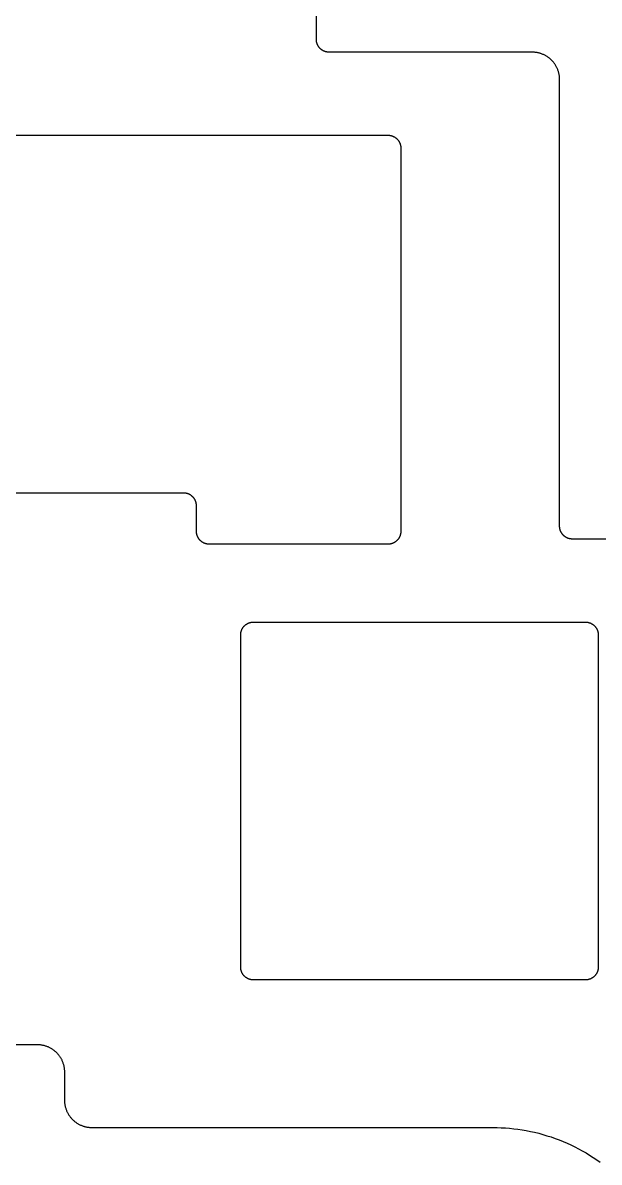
# Model space of a CAD drawing. Header units: millimetres. Extents: x 1057 to 1343, y -204 to -96.
# Drawn here: x 1079.69 to 1102.26, y -202.23 to -157.65 of the extents above; entities that cross this region are included whole.
import ezdxf

# ---------------------------------------------------------------- set-up
doc = ezdxf.new("R2010")
doc.units = ezdxf.units.MM
doc.layers.add('Layer 01', color=18, linetype='Continuous', true_color=0x000000)

msp = doc.modelspace()

# ---------------------------------------------------------------- linework, layer by layer
at = {"layer": 'Layer 01', "color": 0}
for p, q in [((1091.188, -158.3, 1.5), (1091.188, -140.825, 1.5)), ((1091.188, -158.311, 1.5), (1091.188, -158.3, 1.5)), ((1091.188, -158.322, 1.5), (1091.188, -158.311, 1.5)), ((1091.189, -158.334, 1.5), (1091.188, -158.322, 1.5)), ((1091.19, -158.345, 1.5), (1091.189, -158.334, 1.5)), ((1091.191, -158.356, 1.5), (1091.19, -158.345, 1.5)), ((1091.192, -158.368, 1.5), (1091.191, -158.356, 1.5)), ((1091.194, -158.379, 1.5), (1091.192, -158.368, 1.5)), ((1091.196, -158.391, 1.5), (1091.194, -158.379, 1.5)), ((1091.198, -158.403, 1.5), (1091.196, -158.391, 1.5)), ((1091.201, -158.414, 1.5), (1091.198, -158.403, 1.5)), ((1091.204, -158.426, 1.5), (1091.201, -158.414, 1.5)), ((1091.207, -158.438, 1.5), (1091.204, -158.426, 1.5)), ((1091.21, -158.449, 1.5), (1091.207, -158.438, 1.5)), ((1091.214, -158.461, 1.5), (1091.21, -158.449, 1.5)), ((1091.218, -158.472, 1.5), (1091.214, -158.461, 1.5)), ((1091.223, -158.484, 1.5), (1091.218, -158.472, 1.5)), ((1091.227, -158.496, 1.5), (1091.223, -158.484, 1.5)), ((1091.232, -158.507, 1.5), (1091.227, -158.496, 1.5)), ((1091.238, -158.518, 1.5), (1091.232, -158.507, 1.5)), ((1091.243, -158.53, 1.5), (1091.238, -158.518, 1.5)), ((1091.249, -158.541, 1.5), (1091.243, -158.53, 1.5)), ((1091.256, -158.552, 1.5), (1091.249, -158.541, 1.5)), ((1091.262, -158.563, 1.5), (1091.256, -158.552, 1.5)), ((1091.269, -158.574, 1.5), (1091.262, -158.563, 1.5)), ((1091.276, -158.584, 1.5), (1091.269, -158.574, 1.5)), ((1091.284, -158.595, 1.5), (1091.276, -158.584, 1.5)), ((1091.291, -158.605, 1.5), (1091.284, -158.595, 1.5)), ((1091.299, -158.615, 1.5), (1091.291, -158.605, 1.5)), ((1091.308, -158.625, 1.5), (1091.299, -158.615, 1.5)), ((1091.316, -158.635, 1.5), (1091.308, -158.625, 1.5)), ((1091.325, -158.644, 1.5), (1091.316, -158.635, 1.5)), ((1091.334, -158.654, 1.5), (1091.325, -158.644, 1.5)), ((1091.343, -158.663, 1.5), (1091.334, -158.654, 1.5)), ((1091.353, -158.671, 1.5), (1091.343, -158.663, 1.5)), ((1091.362, -158.68, 1.5), (1091.353, -158.671, 1.5)), ((1091.372, -158.688, 1.5), (1091.362, -158.68, 1.5)), ((1091.382, -158.696, 1.5), (1091.372, -158.688, 1.5)), ((1091.393, -158.704, 1.5), (1091.382, -158.696, 1.5)), ((1091.403, -158.711, 1.5), (1091.393, -158.704, 1.5)), ((1091.414, -158.718, 1.5), (1091.403, -158.711, 1.5)), ((1091.425, -158.725, 1.5), (1091.414, -158.718, 1.5)), ((1091.436, -158.732, 1.5), (1091.425, -158.725, 1.5)), ((1091.447, -158.738, 1.5), (1091.436, -158.732, 1.5)), ((1091.458, -158.744, 1.5), (1091.447, -158.738, 1.5)), ((1091.469, -158.75, 1.5), (1091.458, -158.744, 1.5)), ((1091.48, -158.755, 1.5), (1091.469, -158.75, 1.5)), ((1091.492, -158.76, 1.5), (1091.48, -158.755, 1.5)), ((1091.503, -158.765, 1.5), (1091.492, -158.76, 1.5)), ((1091.515, -158.769, 1.5), (1091.503, -158.765, 1.5)), ((1091.527, -158.773, 1.5), (1091.515, -158.769, 1.5)), ((1091.538, -158.777, 1.5), (1091.527, -158.773, 1.5)), ((1091.55, -158.781, 1.5), (1091.538, -158.777, 1.5)), ((1091.562, -158.784, 1.5), (1091.55, -158.781, 1.5)), ((1091.573, -158.787, 1.5), (1091.562, -158.784, 1.5)), ((1091.585, -158.789, 1.5), (1091.573, -158.787, 1.5)), ((1091.597, -158.792, 1.5), (1091.585, -158.789, 1.5)), ((1091.608, -158.794, 1.5), (1091.597, -158.792, 1.5)), ((1091.62, -158.795, 1.5), (1091.608, -158.794, 1.5)), ((1091.631, -158.797, 1.5), (1091.62, -158.795, 1.5)), ((1091.643, -158.798, 1.5), (1091.631, -158.797, 1.5)), ((1091.654, -158.799, 1.5), (1091.643, -158.798, 1.5)), ((1091.665, -158.8, 1.5), (1091.654, -158.799, 1.5)), ((1091.676, -158.8, 1.5), (1091.665, -158.8, 1.5)), ((1091.688, -158.8, 1.5), (1091.676, -158.8, 1.5)), ((1099.638, -158.8, 1.5), (1091.688, -158.8, 1.5)), ((1099.661, -158.8, 1.5), (1099.638, -158.8, 1.5)), ((1099.685, -158.801, 1.5), (1099.661, -158.8, 1.5)), ((1099.71, -158.802, 1.5), (1099.685, -158.801, 1.5)), ((1099.734, -158.804, 1.5), (1099.71, -158.802, 1.5)), ((1099.759, -158.807, 1.5), (1099.734, -158.804, 1.5)), ((1099.783, -158.81, 1.5), (1099.759, -158.807, 1.5)), ((1099.808, -158.814, 1.5), (1099.783, -158.81, 1.5)), ((1099.833, -158.818, 1.5), (1099.808, -158.814, 1.5)), ((1099.858, -158.823, 1.5), (1099.833, -158.818, 1.5)), ((1099.883, -158.828, 1.5), (1099.858, -158.823, 1.5)), ((1099.908, -158.835, 1.5), (1099.883, -158.828, 1.5)), ((1099.933, -158.841, 1.5), (1099.908, -158.835, 1.5)), ((1099.958, -158.849, 1.5), (1099.933, -158.841, 1.5)), ((1099.983, -158.857, 1.5), (1099.958, -158.849, 1.5)), ((1100.008, -158.866, 1.5), (1099.983, -158.857, 1.5)), ((1100.033, -158.875, 1.5), (1100.008, -158.866, 1.5)), ((1100.058, -158.886, 1.5), (1100.033, -158.875, 1.5)), ((1100.083, -158.896, 1.5), (1100.058, -158.886, 1.5)), ((1100.107, -158.908, 1.5), (1100.083, -158.896, 1.5)), ((1100.131, -158.92, 1.5), (1100.107, -158.908, 1.5)), ((1100.155, -158.933, 1.5), (1100.131, -158.92, 1.5)), ((1100.179, -158.946, 1.5), (1100.155, -158.933, 1.5)), ((1100.203, -158.96, 1.5), (1100.179, -158.946, 1.5)), ((1100.226, -158.975, 1.5), (1100.203, -158.96, 1.5)), ((1100.249, -158.991, 1.5), (1100.226, -158.975, 1.5)), ((1100.271, -159.007, 1.5), (1100.249, -158.991, 1.5)), ((1100.293, -159.023, 1.5), (1100.271, -159.007, 1.5)), ((1100.315, -159.04, 1.5), (1100.293, -159.023, 1.5)), ((1100.336, -159.058, 1.5), (1100.315, -159.04, 1.5)), ((1100.357, -159.077, 1.5), (1100.336, -159.058, 1.5)), ((1100.378, -159.095, 1.5), (1100.357, -159.077, 1.5)), ((1100.398, -159.115, 1.5), (1100.378, -159.095, 1.5)), ((1100.417, -159.135, 1.5), (1100.398, -159.115, 1.5)), ((1100.436, -159.155, 1.5), (1100.417, -159.135, 1.5)), ((1100.454, -159.176, 1.5), (1100.436, -159.155, 1.5)), ((1100.472, -159.197, 1.5), (1100.454, -159.176, 1.5)), ((1100.489, -159.219, 1.5), (1100.472, -159.197, 1.5)), ((1100.506, -159.241, 1.5), (1100.489, -159.219, 1.5)), ((1100.522, -159.264, 1.5), (1100.506, -159.241, 1.5)), ((1100.537, -159.287, 1.5), (1100.522, -159.264, 1.5)), ((1100.552, -159.31, 1.5), (1100.537, -159.287, 1.5)), ((1100.566, -159.333, 1.5), (1100.552, -159.31, 1.5)), ((1100.58, -159.357, 1.5), (1100.566, -159.333, 1.5)), ((1100.592, -159.381, 1.5), (1100.58, -159.357, 1.5)), ((1100.605, -159.406, 1.5), (1100.592, -159.381, 1.5)), ((1100.616, -159.43, 1.5), (1100.605, -159.406, 1.5)), ((1100.627, -159.455, 1.5), (1100.616, -159.43, 1.5)), ((1100.637, -159.479, 1.5), (1100.627, -159.455, 1.5)), ((1100.647, -159.504, 1.5), (1100.637, -159.479, 1.5)), ((1100.655, -159.529, 1.5), (1100.647, -159.504, 1.5)), ((1100.663, -159.554, 1.5), (1100.655, -159.529, 1.5)), ((1100.671, -159.579, 1.5), (1100.663, -159.554, 1.5)), ((1100.678, -159.604, 1.5), (1100.671, -159.579, 1.5)), ((1100.684, -159.629, 1.5), (1100.678, -159.604, 1.5)), ((1100.69, -159.654, 1.5), (1100.684, -159.629, 1.5)), ((1100.695, -159.679, 1.5), (1100.69, -159.654, 1.5)), ((1100.699, -159.704, 1.5), (1100.695, -159.679, 1.5)), ((1100.703, -159.729, 1.5), (1100.699, -159.704, 1.5)), ((1100.706, -159.754, 1.5), (1100.703, -159.729, 1.5)), ((1100.708, -159.778, 1.5), (1100.706, -159.754, 1.5)), ((1100.71, -159.803, 1.5), (1100.708, -159.778, 1.5)), ((1100.711, -159.827, 1.5), (1100.71, -159.803, 1.5)), ((1100.712, -159.851, 1.5), (1100.711, -159.827, 1.5)), ((1100.713, -159.875, 1.5), (1100.712, -159.851, 1.5)), ((1100.713, -177.35, 1.5), (1100.713, -159.875, 1.5)), ((1063.118, -162.05, 1.5), (1093.994, -162.05, 1.5)), ((1093.994, -162.05, 1.5), (1094.005, -162.05, 1.5)), ((1094.005, -162.05, 1.5), (1094.017, -162.05, 1.5)), ((1094.017, -162.05, 1.5), (1094.028, -162.051, 1.5)), ((1094.028, -162.051, 1.5), (1094.039, -162.052, 1.5)), ((1094.039, -162.052, 1.5), (1094.051, -162.053, 1.5)), ((1094.051, -162.053, 1.5), (1094.062, -162.055, 1.5)), ((1094.062, -162.055, 1.5), (1094.074, -162.056, 1.5)), ((1094.074, -162.056, 1.5), (1094.085, -162.058, 1.5)), ((1094.085, -162.058, 1.5), (1094.097, -162.061, 1.5)), ((1094.097, -162.061, 1.5), (1094.109, -162.063, 1.5)), ((1094.109, -162.063, 1.5), (1094.12, -162.066, 1.5)), ((1094.12, -162.066, 1.5), (1094.132, -162.069, 1.5)), ((1094.132, -162.069, 1.5), (1094.143, -162.073, 1.5)), ((1094.143, -162.073, 1.5), (1094.155, -162.077, 1.5)), ((1094.155, -162.077, 1.5), (1094.167, -162.081, 1.5)), ((1094.167, -162.081, 1.5), (1094.178, -162.085, 1.5)), ((1094.178, -162.085, 1.5), (1094.19, -162.09, 1.5)), ((1094.19, -162.09, 1.5), (1094.201, -162.095, 1.5)), ((1094.201, -162.095, 1.5), (1094.213, -162.1, 1.5)), ((1094.213, -162.1, 1.5), (1094.224, -162.106, 1.5)), ((1094.224, -162.106, 1.5), (1094.235, -162.112, 1.5)), ((1094.235, -162.112, 1.5), (1094.246, -162.118, 1.5)), ((1094.246, -162.118, 1.5), (1094.257, -162.125, 1.5)), ((1094.257, -162.125, 1.5), (1094.268, -162.132, 1.5)), ((1094.268, -162.132, 1.5), (1094.278, -162.139, 1.5)), ((1094.278, -162.139, 1.5), (1094.289, -162.146, 1.5)), ((1094.289, -162.146, 1.5), (1094.299, -162.154, 1.5)), ((1094.299, -162.154, 1.5), (1094.309, -162.162, 1.5)), ((1094.309, -162.162, 1.5), (1094.319, -162.17, 1.5)), ((1094.319, -162.17, 1.5), (1094.329, -162.179, 1.5)), ((1094.329, -162.179, 1.5), (1094.339, -162.187, 1.5)), ((1094.339, -162.187, 1.5), (1094.348, -162.196, 1.5)), ((1094.348, -162.196, 1.5), (1094.357, -162.206, 1.5)), ((1094.357, -162.206, 1.5), (1094.366, -162.215, 1.5)), ((1094.366, -162.215, 1.5), (1094.374, -162.225, 1.5)), ((1094.374, -162.225, 1.5), (1094.382, -162.235, 1.5)), ((1094.382, -162.235, 1.5), (1094.39, -162.245, 1.5)), ((1094.39, -162.245, 1.5), (1094.398, -162.255, 1.5)), ((1094.398, -162.255, 1.5), (1094.406, -162.266, 1.5)), ((1094.406, -162.266, 1.5), (1094.413, -162.276, 1.5)), ((1094.413, -162.276, 1.5), (1094.42, -162.287, 1.5)), ((1094.42, -162.287, 1.5), (1094.426, -162.298, 1.5)), ((1094.426, -162.298, 1.5), (1094.432, -162.309, 1.5)), ((1094.432, -162.309, 1.5), (1094.438, -162.32, 1.5)), ((1094.438, -162.32, 1.5), (1094.444, -162.332, 1.5)), ((1094.444, -162.332, 1.5), (1094.449, -162.343, 1.5)), ((1094.449, -162.343, 1.5), (1094.454, -162.354, 1.5)), ((1094.454, -162.354, 1.5), (1094.459, -162.366, 1.5)), ((1094.459, -162.366, 1.5), (1094.464, -162.378, 1.5)), ((1094.464, -162.378, 1.5), (1094.468, -162.389, 1.5)), ((1094.468, -162.389, 1.5), (1094.471, -162.401, 1.5)), ((1094.471, -162.401, 1.5), (1094.475, -162.412, 1.5)), ((1094.475, -162.412, 1.5), (1094.478, -162.424, 1.5)), ((1094.478, -162.424, 1.5), (1094.481, -162.436, 1.5)), ((1094.481, -162.436, 1.5), (1094.484, -162.447, 1.5)), ((1094.484, -162.447, 1.5), (1094.486, -162.459, 1.5)), ((1094.486, -162.459, 1.5), (1094.488, -162.471, 1.5)), ((1094.488, -162.471, 1.5), (1094.49, -162.482, 1.5)), ((1094.49, -162.482, 1.5), (1094.491, -162.494, 1.5)), ((1094.491, -162.494, 1.5), (1094.492, -162.505, 1.5)), ((1094.492, -162.505, 1.5), (1094.493, -162.516, 1.5)), ((1094.493, -162.516, 1.5), (1094.494, -162.528, 1.5)), ((1094.494, -162.528, 1.5), (1094.494, -162.539, 1.5)), ((1094.494, -162.539, 1.5), (1094.494, -162.55, 1.5)), ((1094.494, -162.55, 1.5), (1094.494, -177.55, 1.5)), ((1085.994, -176.05, 1.5), (1071.118, -176.05, 1.5)), ((1086.005, -176.05, 1.5), (1085.994, -176.05, 1.5)), ((1086.017, -176.05, 1.5), (1086.005, -176.05, 1.5)), ((1086.028, -176.051, 1.5), (1086.017, -176.05, 1.5)), ((1086.039, -176.052, 1.5), (1086.028, -176.051, 1.5)), ((1086.051, -176.053, 1.5), (1086.039, -176.052, 1.5)), ((1086.062, -176.055, 1.5), (1086.051, -176.053, 1.5)), ((1086.074, -176.056, 1.5), (1086.062, -176.055, 1.5)), ((1086.085, -176.058, 1.5), (1086.074, -176.056, 1.5)), ((1086.097, -176.061, 1.5), (1086.085, -176.058, 1.5)), ((1086.109, -176.063, 1.5), (1086.097, -176.061, 1.5)), ((1086.12, -176.066, 1.5), (1086.109, -176.063, 1.5)), ((1086.132, -176.069, 1.5), (1086.12, -176.066, 1.5)), ((1086.143, -176.073, 1.5), (1086.132, -176.069, 1.5)), ((1086.155, -176.077, 1.5), (1086.143, -176.073, 1.5)), ((1086.167, -176.081, 1.5), (1086.155, -176.077, 1.5)), ((1086.178, -176.085, 1.5), (1086.167, -176.081, 1.5)), ((1086.19, -176.09, 1.5), (1086.178, -176.085, 1.5)), ((1086.201, -176.095, 1.5), (1086.19, -176.09, 1.5)), ((1086.213, -176.1, 1.5), (1086.201, -176.095, 1.5)), ((1086.224, -176.106, 1.5), (1086.213, -176.1, 1.5)), ((1086.235, -176.112, 1.5), (1086.224, -176.106, 1.5)), ((1086.246, -176.118, 1.5), (1086.235, -176.112, 1.5)), ((1086.257, -176.125, 1.5), (1086.246, -176.118, 1.5)), ((1086.268, -176.132, 1.5), (1086.257, -176.125, 1.5)), ((1086.278, -176.139, 1.5), (1086.268, -176.132, 1.5)), ((1086.289, -176.146, 1.5), (1086.278, -176.139, 1.5)), ((1086.299, -176.154, 1.5), (1086.289, -176.146, 1.5)), ((1086.309, -176.162, 1.5), (1086.299, -176.154, 1.5)), ((1086.319, -176.17, 1.5), (1086.309, -176.162, 1.5)), ((1086.329, -176.179, 1.5), (1086.319, -176.17, 1.5)), ((1086.339, -176.187, 1.5), (1086.329, -176.179, 1.5)), ((1086.348, -176.196, 1.5), (1086.339, -176.187, 1.5)), ((1086.357, -176.206, 1.5), (1086.348, -176.196, 1.5)), ((1086.366, -176.215, 1.5), (1086.357, -176.206, 1.5)), ((1086.374, -176.225, 1.5), (1086.366, -176.215, 1.5)), ((1086.382, -176.235, 1.5), (1086.374, -176.225, 1.5)), ((1086.39, -176.245, 1.5), (1086.382, -176.235, 1.5)), ((1086.398, -176.255, 1.5), (1086.39, -176.245, 1.5)), ((1086.406, -176.266, 1.5), (1086.398, -176.255, 1.5)), ((1086.413, -176.276, 1.5), (1086.406, -176.266, 1.5)), ((1086.42, -176.287, 1.5), (1086.413, -176.276, 1.5)), ((1086.426, -176.298, 1.5), (1086.42, -176.287, 1.5)), ((1086.432, -176.309, 1.5), (1086.426, -176.298, 1.5)), ((1086.438, -176.32, 1.5), (1086.432, -176.309, 1.5)), ((1086.444, -176.332, 1.5), (1086.438, -176.32, 1.5)), ((1086.449, -176.343, 1.5), (1086.444, -176.332, 1.5)), ((1086.454, -176.354, 1.5), (1086.449, -176.343, 1.5)), ((1086.459, -176.366, 1.5), (1086.454, -176.354, 1.5)), ((1086.464, -176.378, 1.5), (1086.459, -176.366, 1.5)), ((1086.468, -176.389, 1.5), (1086.464, -176.378, 1.5)), ((1086.471, -176.401, 1.5), (1086.468, -176.389, 1.5)), ((1086.475, -176.412, 1.5), (1086.471, -176.401, 1.5)), ((1086.478, -176.424, 1.5), (1086.475, -176.412, 1.5)), ((1086.481, -176.436, 1.5), (1086.478, -176.424, 1.5)), ((1086.484, -176.447, 1.5), (1086.481, -176.436, 1.5)), ((1086.486, -176.459, 1.5), (1086.484, -176.447, 1.5)), ((1086.488, -176.471, 1.5), (1086.486, -176.459, 1.5)), ((1086.49, -176.482, 1.5), (1086.488, -176.471, 1.5)), ((1086.491, -176.494, 1.5), (1086.49, -176.482, 1.5)), ((1086.492, -176.505, 1.5), (1086.491, -176.494, 1.5)), ((1086.493, -176.516, 1.5), (1086.492, -176.505, 1.5)), ((1086.494, -176.528, 1.5), (1086.493, -176.516, 1.5)), ((1086.494, -176.539, 1.5), (1086.494, -176.528, 1.5)), ((1086.494, -176.55, 1.5), (1086.494, -176.539, 1.5)), ((1086.494, -177.55, 1.5), (1086.494, -176.55, 1.5)), ((1100.713, -177.361, 1.5), (1100.713, -177.35, 1.5)), ((1100.713, -177.372, 1.5), (1100.713, -177.361, 1.5)), ((1100.714, -177.384, 1.5), (1100.713, -177.372, 1.5)), ((1100.715, -177.395, 1.5), (1100.714, -177.384, 1.5)), ((1100.716, -177.406, 1.5), (1100.715, -177.395, 1.5)), ((1100.717, -177.418, 1.5), (1100.716, -177.406, 1.5)), ((1100.719, -177.429, 1.5), (1100.717, -177.418, 1.5)), ((1100.721, -177.441, 1.5), (1100.719, -177.429, 1.5)), ((1100.723, -177.453, 1.5), (1100.721, -177.441, 1.5)), ((1086.494, -177.561, 1.5), (1086.494, -177.55, 1.5)), ((1086.495, -177.572, 1.5), (1086.494, -177.561, 1.5)), ((1086.495, -177.584, 1.5), (1086.495, -177.572, 1.5)), ((1086.496, -177.595, 1.5), (1086.495, -177.584, 1.5)), ((1086.497, -177.606, 1.5), (1086.496, -177.595, 1.5)), ((1086.499, -177.618, 1.5), (1086.497, -177.606, 1.5)), ((1086.501, -177.629, 1.5), (1086.499, -177.618, 1.5)), ((1086.503, -177.641, 1.5), (1086.501, -177.629, 1.5)), ((1086.505, -177.653, 1.5), (1086.503, -177.641, 1.5)), ((1086.507, -177.664, 1.5), (1086.505, -177.653, 1.5)), ((1086.51, -177.676, 1.5), (1086.507, -177.664, 1.5)), ((1086.514, -177.688, 1.5), (1086.51, -177.676, 1.5)), ((1086.517, -177.699, 1.5), (1086.514, -177.688, 1.5)), ((1086.521, -177.711, 1.5), (1086.517, -177.699, 1.5)), ((1086.525, -177.722, 1.5), (1086.521, -177.711, 1.5)), ((1086.529, -177.734, 1.5), (1086.525, -177.722, 1.5)), ((1086.534, -177.746, 1.5), (1086.529, -177.734, 1.5)), ((1086.539, -177.757, 1.5), (1086.534, -177.746, 1.5)), ((1086.544, -177.768, 1.5), (1086.539, -177.757, 1.5)), ((1086.55, -177.78, 1.5), (1086.544, -177.768, 1.5)), ((1086.556, -177.791, 1.5), (1086.55, -177.78, 1.5)), ((1086.562, -177.802, 1.5), (1086.556, -177.791, 1.5)), ((1086.569, -177.813, 1.5), (1086.562, -177.802, 1.5)), ((1086.576, -177.824, 1.5), (1086.569, -177.813, 1.5)), ((1086.583, -177.834, 1.5), (1086.576, -177.824, 1.5)), ((1086.59, -177.845, 1.5), (1086.583, -177.834, 1.5)), ((1086.598, -177.855, 1.5), (1086.59, -177.845, 1.5)), ((1086.606, -177.865, 1.5), (1086.598, -177.855, 1.5)), ((1086.614, -177.875, 1.5), (1086.606, -177.865, 1.5)), ((1086.623, -177.885, 1.5), (1086.614, -177.875, 1.5)), ((1086.632, -177.894, 1.5), (1086.623, -177.885, 1.5)), ((1094.366, -177.885, 1.5), (1094.357, -177.894, 1.5)), ((1094.374, -177.875, 1.5), (1094.366, -177.885, 1.5)), ((1094.382, -177.865, 1.5), (1094.374, -177.875, 1.5)), ((1094.39, -177.855, 1.5), (1094.382, -177.865, 1.5)), ((1094.398, -177.845, 1.5), (1094.39, -177.855, 1.5)), ((1094.406, -177.834, 1.5), (1094.398, -177.845, 1.5)), ((1094.413, -177.824, 1.5), (1094.406, -177.834, 1.5)), ((1094.42, -177.813, 1.5), (1094.413, -177.824, 1.5)), ((1094.426, -177.802, 1.5), (1094.42, -177.813, 1.5)), ((1094.432, -177.791, 1.5), (1094.426, -177.802, 1.5)), ((1094.438, -177.78, 1.5), (1094.432, -177.791, 1.5)), ((1094.444, -177.768, 1.5), (1094.438, -177.78, 1.5)), ((1094.449, -177.757, 1.5), (1094.444, -177.768, 1.5)), ((1094.454, -177.746, 1.5), (1094.449, -177.757, 1.5)), ((1094.459, -177.734, 1.5), (1094.454, -177.746, 1.5)), ((1094.464, -177.722, 1.5), (1094.459, -177.734, 1.5)), ((1094.468, -177.711, 1.5), (1094.464, -177.722, 1.5)), ((1094.471, -177.699, 1.5), (1094.468, -177.711, 1.5)), ((1094.475, -177.688, 1.5), (1094.471, -177.699, 1.5)), ((1094.478, -177.676, 1.5), (1094.475, -177.688, 1.5)), ((1094.481, -177.664, 1.5), (1094.478, -177.676, 1.5)), ((1094.484, -177.653, 1.5), (1094.481, -177.664, 1.5)), ((1094.486, -177.641, 1.5), (1094.484, -177.653, 1.5)), ((1094.488, -177.629, 1.5), (1094.486, -177.641, 1.5)), ((1094.49, -177.618, 1.5), (1094.488, -177.629, 1.5)), ((1094.491, -177.606, 1.5), (1094.49, -177.618, 1.5)), ((1094.492, -177.595, 1.5), (1094.491, -177.606, 1.5)), ((1094.493, -177.584, 1.5), (1094.492, -177.595, 1.5)), ((1094.494, -177.572, 1.5), (1094.493, -177.584, 1.5)), ((1094.494, -177.55, 1.5), (1094.494, -177.561, 1.5)), ((1094.494, -177.561, 1.5), (1094.494, -177.572, 1.5)), ((1100.726, -177.464, 1.5), (1100.723, -177.453, 1.5)), ((1100.729, -177.476, 1.5), (1100.726, -177.464, 1.5)), ((1100.732, -177.488, 1.5), (1100.729, -177.476, 1.5)), ((1100.735, -177.499, 1.5), (1100.732, -177.488, 1.5)), ((1100.739, -177.511, 1.5), (1100.735, -177.499, 1.5)), ((1100.743, -177.522, 1.5), (1100.739, -177.511, 1.5)), ((1100.748, -177.534, 1.5), (1100.743, -177.522, 1.5)), ((1100.752, -177.546, 1.5), (1100.748, -177.534, 1.5)), ((1100.757, -177.557, 1.5), (1100.752, -177.546, 1.5)), ((1100.763, -177.568, 1.5), (1100.757, -177.557, 1.5)), ((1100.768, -177.58, 1.5), (1100.763, -177.568, 1.5)), ((1100.774, -177.591, 1.5), (1100.768, -177.58, 1.5)), ((1100.781, -177.602, 1.5), (1100.774, -177.591, 1.5)), ((1100.787, -177.613, 1.5), (1100.781, -177.602, 1.5)), ((1100.794, -177.624, 1.5), (1100.787, -177.613, 1.5)), ((1100.801, -177.634, 1.5), (1100.794, -177.624, 1.5)), ((1100.809, -177.645, 1.5), (1100.801, -177.634, 1.5)), ((1100.816, -177.655, 1.5), (1100.809, -177.645, 1.5)), ((1100.824, -177.665, 1.5), (1100.816, -177.655, 1.5)), ((1100.833, -177.675, 1.5), (1100.824, -177.665, 1.5)), ((1100.841, -177.685, 1.5), (1100.833, -177.675, 1.5)), ((1100.85, -177.694, 1.5), (1100.841, -177.685, 1.5)), ((1100.859, -177.704, 1.5), (1100.85, -177.694, 1.5)), ((1100.868, -177.713, 1.5), (1100.859, -177.704, 1.5)), ((1100.878, -177.721, 1.5), (1100.868, -177.713, 1.5)), ((1100.887, -177.73, 1.5), (1100.878, -177.721, 1.5)), ((1100.897, -177.738, 1.5), (1100.887, -177.73, 1.5)), ((1100.907, -177.746, 1.5), (1100.897, -177.738, 1.5)), ((1100.918, -177.754, 1.5), (1100.907, -177.746, 1.5)), ((1100.928, -177.761, 1.5), (1100.918, -177.754, 1.5)), ((1100.939, -177.768, 1.5), (1100.928, -177.761, 1.5)), ((1100.95, -177.775, 1.5), (1100.939, -177.768, 1.5)), ((1100.961, -177.782, 1.5), (1100.95, -177.775, 1.5)), ((1100.972, -177.788, 1.5), (1100.961, -177.782, 1.5)), ((1100.983, -177.794, 1.5), (1100.972, -177.788, 1.5)), ((1100.994, -177.8, 1.5), (1100.983, -177.794, 1.5)), ((1101.005, -177.805, 1.5), (1100.994, -177.8, 1.5)), ((1101.017, -177.81, 1.5), (1101.005, -177.805, 1.5)), ((1101.028, -177.815, 1.5), (1101.017, -177.81, 1.5)), ((1101.04, -177.819, 1.5), (1101.028, -177.815, 1.5)), ((1101.052, -177.823, 1.5), (1101.04, -177.819, 1.5)), ((1101.063, -177.827, 1.5), (1101.052, -177.823, 1.5)), ((1101.075, -177.831, 1.5), (1101.063, -177.827, 1.5)), ((1101.087, -177.834, 1.5), (1101.075, -177.831, 1.5)), ((1101.098, -177.837, 1.5), (1101.087, -177.834, 1.5)), ((1101.11, -177.839, 1.5), (1101.098, -177.837, 1.5)), ((1101.122, -177.842, 1.5), (1101.11, -177.839, 1.5)), ((1101.133, -177.844, 1.5), (1101.122, -177.842, 1.5)), ((1101.145, -177.845, 1.5), (1101.133, -177.844, 1.5)), ((1101.156, -177.847, 1.5), (1101.145, -177.845, 1.5)), ((1101.168, -177.848, 1.5), (1101.156, -177.847, 1.5)), ((1101.179, -177.849, 1.5), (1101.168, -177.848, 1.5)), ((1101.19, -177.85, 1.5), (1101.179, -177.849, 1.5)), ((1101.201, -177.85, 1.5), (1101.19, -177.85, 1.5)), ((1101.213, -177.85, 1.5), (1101.201, -177.85, 1.5)), ((1289.263, -177.85, 1.5), (1101.213, -177.85, 1.5)), ((1086.641, -177.904, 1.5), (1086.632, -177.894, 1.5)), ((1086.65, -177.913, 1.5), (1086.641, -177.904, 1.5)), ((1086.659, -177.921, 1.5), (1086.65, -177.913, 1.5)), ((1086.669, -177.93, 1.5), (1086.659, -177.921, 1.5)), ((1086.679, -177.938, 1.5), (1086.669, -177.93, 1.5)), ((1086.689, -177.946, 1.5), (1086.679, -177.938, 1.5)), ((1086.7, -177.954, 1.5), (1086.689, -177.946, 1.5)), ((1086.71, -177.961, 1.5), (1086.7, -177.954, 1.5)), ((1086.721, -177.968, 1.5), (1086.71, -177.961, 1.5)), ((1086.731, -177.975, 1.5), (1086.721, -177.968, 1.5)), ((1086.742, -177.982, 1.5), (1086.731, -177.975, 1.5)), ((1086.753, -177.988, 1.5), (1086.742, -177.982, 1.5)), ((1086.765, -177.994, 1.5), (1086.753, -177.988, 1.5)), ((1086.776, -178, 1.5), (1086.765, -177.994, 1.5)), ((1086.787, -178.005, 1.5), (1086.776, -178, 1.5)), ((1086.799, -178.01, 1.5), (1086.787, -178.005, 1.5)), ((1086.81, -178.015, 1.5), (1086.799, -178.01, 1.5)), ((1086.822, -178.019, 1.5), (1086.81, -178.015, 1.5)), ((1086.833, -178.023, 1.5), (1086.822, -178.019, 1.5)), ((1086.845, -178.027, 1.5), (1086.833, -178.023, 1.5)), ((1086.857, -178.031, 1.5), (1086.845, -178.027, 1.5)), ((1086.868, -178.034, 1.5), (1086.857, -178.031, 1.5)), ((1086.88, -178.037, 1.5), (1086.868, -178.034, 1.5)), ((1086.892, -178.039, 1.5), (1086.88, -178.037, 1.5)), ((1086.903, -178.042, 1.5), (1086.892, -178.039, 1.5)), ((1086.915, -178.044, 1.5), (1086.903, -178.042, 1.5)), ((1086.926, -178.045, 1.5), (1086.915, -178.044, 1.5)), ((1086.938, -178.047, 1.5), (1086.926, -178.045, 1.5)), ((1086.949, -178.048, 1.5), (1086.938, -178.047, 1.5)), ((1086.961, -178.049, 1.5), (1086.949, -178.048, 1.5)), ((1086.972, -178.05, 1.5), (1086.961, -178.049, 1.5)), ((1086.983, -178.05, 1.5), (1086.972, -178.05, 1.5)), ((1086.994, -178.05, 1.5), (1086.983, -178.05, 1.5)), ((1093.994, -178.05, 1.5), (1086.994, -178.05, 1.5)), ((1094.005, -178.05, 1.5), (1093.994, -178.05, 1.5)), ((1094.017, -178.05, 1.5), (1094.005, -178.05, 1.5)), ((1094.028, -178.049, 1.5), (1094.017, -178.05, 1.5)), ((1094.039, -178.048, 1.5), (1094.028, -178.049, 1.5)), ((1094.051, -178.047, 1.5), (1094.039, -178.048, 1.5)), ((1094.062, -178.045, 1.5), (1094.051, -178.047, 1.5)), ((1094.074, -178.044, 1.5), (1094.062, -178.045, 1.5)), ((1094.085, -178.042, 1.5), (1094.074, -178.044, 1.5)), ((1094.097, -178.039, 1.5), (1094.085, -178.042, 1.5)), ((1094.109, -178.037, 1.5), (1094.097, -178.039, 1.5)), ((1094.12, -178.034, 1.5), (1094.109, -178.037, 1.5)), ((1094.132, -178.031, 1.5), (1094.12, -178.034, 1.5)), ((1094.143, -178.027, 1.5), (1094.132, -178.031, 1.5)), ((1094.155, -178.023, 1.5), (1094.143, -178.027, 1.5)), ((1094.167, -178.019, 1.5), (1094.155, -178.023, 1.5)), ((1094.178, -178.015, 1.5), (1094.167, -178.019, 1.5)), ((1094.19, -178.01, 1.5), (1094.178, -178.015, 1.5)), ((1094.201, -178.005, 1.5), (1094.19, -178.01, 1.5)), ((1094.213, -178, 1.5), (1094.201, -178.005, 1.5)), ((1094.224, -177.994, 1.5), (1094.213, -178, 1.5)), ((1094.235, -177.988, 1.5), (1094.224, -177.994, 1.5)), ((1094.246, -177.982, 1.5), (1094.235, -177.988, 1.5)), ((1094.257, -177.975, 1.5), (1094.246, -177.982, 1.5)), ((1094.268, -177.968, 1.5), (1094.257, -177.975, 1.5)), ((1094.278, -177.961, 1.5), (1094.268, -177.968, 1.5)), ((1094.289, -177.954, 1.5), (1094.278, -177.961, 1.5)), ((1094.299, -177.946, 1.5), (1094.289, -177.954, 1.5)), ((1094.309, -177.938, 1.5), (1094.299, -177.946, 1.5)), ((1094.319, -177.93, 1.5), (1094.309, -177.938, 1.5)), ((1094.329, -177.921, 1.5), (1094.319, -177.93, 1.5)), ((1094.339, -177.913, 1.5), (1094.329, -177.921, 1.5)), ((1094.348, -177.904, 1.5), (1094.339, -177.913, 1.5)), ((1094.357, -177.894, 1.5), (1094.348, -177.904, 1.5)), ((1088.244, -181.462, 1.5), (1088.248, -181.451, 1.5)), ((1088.248, -181.451, 1.5), (1088.252, -181.439, 1.5)), ((1088.252, -181.439, 1.5), (1088.256, -181.428, 1.5)), ((1088.256, -181.428, 1.5), (1088.26, -181.416, 1.5)), ((1088.26, -181.416, 1.5), (1088.265, -181.404, 1.5)), ((1088.265, -181.404, 1.5), (1088.27, -181.393, 1.5)), ((1088.27, -181.393, 1.5), (1088.275, -181.382, 1.5)), ((1088.275, -181.382, 1.5), (1088.281, -181.37, 1.5)), ((1088.281, -181.37, 1.5), (1088.287, -181.359, 1.5)), ((1088.287, -181.359, 1.5), (1088.293, -181.348, 1.5)), ((1088.293, -181.348, 1.5), (1088.3, -181.337, 1.5)), ((1088.3, -181.337, 1.5), (1088.307, -181.326, 1.5)), ((1088.307, -181.326, 1.5), (1088.314, -181.316, 1.5)), ((1088.314, -181.316, 1.5), (1088.321, -181.305, 1.5)), ((1088.321, -181.305, 1.5), (1088.329, -181.295, 1.5)), ((1088.329, -181.295, 1.5), (1088.337, -181.285, 1.5)), ((1088.337, -181.285, 1.5), (1088.345, -181.275, 1.5)), ((1088.345, -181.275, 1.5), (1088.354, -181.265, 1.5)), ((1088.354, -181.265, 1.5), (1088.362, -181.256, 1.5)), ((1088.362, -181.256, 1.5), (1088.371, -181.246, 1.5)), ((1088.371, -181.246, 1.5), (1088.381, -181.237, 1.5)), ((1088.381, -181.237, 1.5), (1088.39, -181.229, 1.5)), ((1088.39, -181.229, 1.5), (1088.4, -181.22, 1.5)), ((1088.4, -181.22, 1.5), (1088.41, -181.212, 1.5)), ((1088.41, -181.212, 1.5), (1088.42, -181.204, 1.5)), ((1088.42, -181.204, 1.5), (1088.43, -181.196, 1.5)), ((1088.43, -181.196, 1.5), (1088.441, -181.189, 1.5)), ((1088.441, -181.189, 1.5), (1088.451, -181.182, 1.5)), ((1088.451, -181.182, 1.5), (1088.462, -181.175, 1.5)), ((1088.462, -181.175, 1.5), (1088.473, -181.168, 1.5)), ((1088.473, -181.168, 1.5), (1088.484, -181.162, 1.5)), ((1088.484, -181.162, 1.5), (1088.495, -181.156, 1.5)), ((1088.495, -181.156, 1.5), (1088.507, -181.15, 1.5)), ((1088.507, -181.15, 1.5), (1088.518, -181.145, 1.5)), ((1088.518, -181.145, 1.5), (1088.529, -181.14, 1.5)), ((1088.529, -181.14, 1.5), (1088.541, -181.135, 1.5)), ((1088.541, -181.135, 1.5), (1088.553, -181.131, 1.5)), ((1088.553, -181.131, 1.5), (1088.564, -181.127, 1.5)), ((1088.564, -181.127, 1.5), (1088.576, -181.123, 1.5)), ((1088.576, -181.123, 1.5), (1088.587, -181.119, 1.5)), ((1088.587, -181.119, 1.5), (1088.599, -181.116, 1.5)), ((1088.599, -181.116, 1.5), (1088.611, -181.113, 1.5)), ((1088.611, -181.113, 1.5), (1088.622, -181.111, 1.5)), ((1088.622, -181.111, 1.5), (1088.634, -181.108, 1.5)), ((1088.634, -181.108, 1.5), (1088.646, -181.106, 1.5)), ((1088.646, -181.106, 1.5), (1088.657, -181.105, 1.5)), ((1088.657, -181.105, 1.5), (1088.669, -181.103, 1.5)), ((1088.669, -181.103, 1.5), (1088.68, -181.102, 1.5)), ((1088.68, -181.102, 1.5), (1088.691, -181.101, 1.5)), ((1088.691, -181.101, 1.5), (1088.703, -181.1, 1.5)), ((1088.703, -181.1, 1.5), (1088.714, -181.1, 1.5)), ((1088.714, -181.1, 1.5), (1088.725, -181.1, 1.5)), ((1088.725, -181.1, 1.5), (1101.725, -181.1, 1.5)), ((1101.725, -181.1, 1.5), (1101.736, -181.1, 1.5)), ((1101.736, -181.1, 1.5), (1101.747, -181.1, 1.5)), ((1101.747, -181.1, 1.5), (1101.759, -181.101, 1.5)), ((1101.759, -181.101, 1.5), (1101.77, -181.102, 1.5)), ((1101.77, -181.102, 1.5), (1101.781, -181.103, 1.5)), ((1101.781, -181.103, 1.5), (1101.793, -181.105, 1.5)), ((1101.793, -181.105, 1.5), (1101.804, -181.106, 1.5)), ((1101.804, -181.106, 1.5), (1101.816, -181.108, 1.5)), ((1101.816, -181.108, 1.5), (1101.828, -181.111, 1.5)), ((1101.828, -181.111, 1.5), (1101.839, -181.113, 1.5)), ((1101.839, -181.113, 1.5), (1101.851, -181.116, 1.5)), ((1101.851, -181.116, 1.5), (1101.863, -181.119, 1.5)), ((1101.863, -181.119, 1.5), (1101.874, -181.123, 1.5)), ((1101.874, -181.123, 1.5), (1101.886, -181.127, 1.5)), ((1101.886, -181.127, 1.5), (1101.897, -181.131, 1.5)), ((1101.897, -181.131, 1.5), (1101.909, -181.135, 1.5)), ((1101.909, -181.135, 1.5), (1101.921, -181.14, 1.5)), ((1101.921, -181.14, 1.5), (1101.932, -181.145, 1.5)), ((1101.932, -181.145, 1.5), (1101.943, -181.15, 1.5)), ((1101.943, -181.15, 1.5), (1101.955, -181.156, 1.5)), ((1101.955, -181.156, 1.5), (1101.966, -181.162, 1.5)), ((1101.966, -181.162, 1.5), (1101.977, -181.168, 1.5)), ((1101.977, -181.168, 1.5), (1101.988, -181.175, 1.5)), ((1101.988, -181.175, 1.5), (1101.999, -181.182, 1.5)), ((1101.999, -181.182, 1.5), (1102.009, -181.189, 1.5)), ((1102.009, -181.189, 1.5), (1102.02, -181.196, 1.5)), ((1102.02, -181.196, 1.5), (1102.03, -181.204, 1.5)), ((1102.03, -181.204, 1.5), (1102.04, -181.212, 1.5)), ((1102.04, -181.212, 1.5), (1102.05, -181.22, 1.5)), ((1102.05, -181.22, 1.5), (1102.06, -181.229, 1.5)), ((1102.06, -181.229, 1.5), (1102.069, -181.237, 1.5)), ((1102.069, -181.237, 1.5), (1102.079, -181.246, 1.5)), ((1102.079, -181.246, 1.5), (1102.088, -181.256, 1.5)), ((1102.088, -181.256, 1.5), (1102.096, -181.265, 1.5)), ((1102.096, -181.265, 1.5), (1102.105, -181.275, 1.5)), ((1102.105, -181.275, 1.5), (1102.113, -181.285, 1.5)), ((1102.113, -181.285, 1.5), (1102.121, -181.295, 1.5)), ((1102.121, -181.295, 1.5), (1102.129, -181.305, 1.5)), ((1102.129, -181.305, 1.5), (1102.136, -181.316, 1.5)), ((1102.136, -181.316, 1.5), (1102.143, -181.326, 1.5)), ((1102.143, -181.326, 1.5), (1102.15, -181.337, 1.5)), ((1102.15, -181.337, 1.5), (1102.157, -181.348, 1.5)), ((1102.157, -181.348, 1.5), (1102.163, -181.359, 1.5)), ((1102.163, -181.359, 1.5), (1102.169, -181.37, 1.5)), ((1102.169, -181.37, 1.5), (1102.175, -181.382, 1.5)), ((1102.175, -181.382, 1.5), (1102.18, -181.393, 1.5)), ((1102.18, -181.393, 1.5), (1102.185, -181.404, 1.5)), ((1102.185, -181.404, 1.5), (1102.19, -181.416, 1.5)), ((1102.19, -181.416, 1.5), (1102.194, -181.428, 1.5)), ((1102.194, -181.428, 1.5), (1102.198, -181.439, 1.5)), ((1102.198, -181.439, 1.5), (1102.202, -181.451, 1.5)), ((1102.202, -181.451, 1.5), (1102.206, -181.462, 1.5)), ((1088.225, -181.578, 1.5), (1088.226, -181.566, 1.5)), ((1088.225, -181.589, 1.5), (1088.225, -181.578, 1.5)), ((1088.225, -181.6, 1.5), (1088.225, -181.589, 1.5)), ((1088.225, -194.6, 1.5), (1088.225, -181.6, 1.5)), ((1088.226, -181.566, 1.5), (1088.227, -181.555, 1.5)), ((1088.227, -181.555, 1.5), (1088.228, -181.544, 1.5)), ((1088.228, -181.544, 1.5), (1088.23, -181.532, 1.5)), ((1088.23, -181.532, 1.5), (1088.231, -181.521, 1.5)), ((1088.231, -181.521, 1.5), (1088.233, -181.509, 1.5)), ((1088.233, -181.509, 1.5), (1088.236, -181.497, 1.5)), ((1088.236, -181.497, 1.5), (1088.238, -181.486, 1.5)), ((1088.238, -181.486, 1.5), (1088.241, -181.474, 1.5)), ((1088.241, -181.474, 1.5), (1088.244, -181.462, 1.5)), ((1102.206, -181.462, 1.5), (1102.209, -181.474, 1.5)), ((1102.209, -181.474, 1.5), (1102.212, -181.486, 1.5)), ((1102.212, -181.486, 1.5), (1102.214, -181.497, 1.5)), ((1102.214, -181.497, 1.5), (1102.217, -181.509, 1.5)), ((1102.217, -181.509, 1.5), (1102.219, -181.521, 1.5)), ((1102.219, -181.521, 1.5), (1102.22, -181.532, 1.5)), ((1102.22, -181.532, 1.5), (1102.222, -181.544, 1.5)), ((1102.222, -181.544, 1.5), (1102.223, -181.555, 1.5)), ((1102.223, -181.555, 1.5), (1102.224, -181.566, 1.5)), ((1102.224, -181.566, 1.5), (1102.225, -181.578, 1.5)), ((1102.225, -181.578, 1.5), (1102.225, -181.589, 1.5)), ((1102.225, -181.589, 1.5), (1102.225, -181.6, 1.5)), ((1102.225, -181.6, 1.5), (1102.225, -194.6, 1.5)), ((1088.225, -194.611, 1.5), (1088.225, -194.6, 1.5)), ((1088.225, -194.622, 1.5), (1088.225, -194.611, 1.5)), ((1088.226, -194.634, 1.5), (1088.225, -194.622, 1.5)), ((1088.227, -194.645, 1.5), (1088.226, -194.634, 1.5)), ((1088.228, -194.656, 1.5), (1088.227, -194.645, 1.5)), ((1088.23, -194.668, 1.5), (1088.228, -194.656, 1.5)), ((1088.231, -194.679, 1.5), (1088.23, -194.668, 1.5)), ((1088.233, -194.691, 1.5), (1088.231, -194.679, 1.5)), ((1088.236, -194.703, 1.5), (1088.233, -194.691, 1.5)), ((1088.238, -194.714, 1.5), (1088.236, -194.703, 1.5)), ((1088.241, -194.726, 1.5), (1088.238, -194.714, 1.5)), ((1088.244, -194.738, 1.5), (1088.241, -194.726, 1.5)), ((1088.248, -194.749, 1.5), (1088.244, -194.738, 1.5)), ((1088.252, -194.761, 1.5), (1088.248, -194.749, 1.5)), ((1088.256, -194.772, 1.5), (1088.252, -194.761, 1.5)), ((1088.26, -194.784, 1.5), (1088.256, -194.772, 1.5)), ((1088.265, -194.796, 1.5), (1088.26, -194.784, 1.5)), ((1088.27, -194.807, 1.5), (1088.265, -194.796, 1.5)), ((1088.275, -194.818, 1.5), (1088.27, -194.807, 1.5)), ((1088.281, -194.83, 1.5), (1088.275, -194.818, 1.5)), ((1102.175, -194.818, 1.5), (1102.169, -194.83, 1.5)), ((1102.18, -194.807, 1.5), (1102.175, -194.818, 1.5)), ((1102.185, -194.796, 1.5), (1102.18, -194.807, 1.5)), ((1102.19, -194.784, 1.5), (1102.185, -194.796, 1.5)), ((1102.194, -194.772, 1.5), (1102.19, -194.784, 1.5)), ((1102.198, -194.761, 1.5), (1102.194, -194.772, 1.5)), ((1102.202, -194.749, 1.5), (1102.198, -194.761, 1.5)), ((1102.206, -194.738, 1.5), (1102.202, -194.749, 1.5)), ((1102.209, -194.726, 1.5), (1102.206, -194.738, 1.5)), ((1102.212, -194.714, 1.5), (1102.209, -194.726, 1.5)), ((1102.214, -194.703, 1.5), (1102.212, -194.714, 1.5)), ((1102.217, -194.691, 1.5), (1102.214, -194.703, 1.5)), ((1102.219, -194.679, 1.5), (1102.217, -194.691, 1.5)), ((1102.22, -194.668, 1.5), (1102.219, -194.679, 1.5)), ((1102.222, -194.656, 1.5), (1102.22, -194.668, 1.5)), ((1102.223, -194.645, 1.5), (1102.222, -194.656, 1.5)), ((1102.224, -194.634, 1.5), (1102.223, -194.645, 1.5)), ((1102.225, -194.622, 1.5), (1102.224, -194.634, 1.5)), ((1102.225, -194.6, 1.5), (1102.225, -194.611, 1.5)), ((1102.225, -194.611, 1.5), (1102.225, -194.622, 1.5)), ((1088.287, -194.841, 1.5), (1088.281, -194.83, 1.5)), ((1088.293, -194.852, 1.5), (1088.287, -194.841, 1.5)), ((1088.3, -194.863, 1.5), (1088.293, -194.852, 1.5)), ((1088.307, -194.874, 1.5), (1088.3, -194.863, 1.5)), ((1088.314, -194.884, 1.5), (1088.307, -194.874, 1.5)), ((1088.321, -194.895, 1.5), (1088.314, -194.884, 1.5)), ((1088.329, -194.905, 1.5), (1088.321, -194.895, 1.5)), ((1088.337, -194.915, 1.5), (1088.329, -194.905, 1.5)), ((1088.345, -194.925, 1.5), (1088.337, -194.915, 1.5)), ((1088.354, -194.935, 1.5), (1088.345, -194.925, 1.5)), ((1088.362, -194.944, 1.5), (1088.354, -194.935, 1.5)), ((1088.371, -194.954, 1.5), (1088.362, -194.944, 1.5)), ((1088.381, -194.963, 1.5), (1088.371, -194.954, 1.5)), ((1088.39, -194.971, 1.5), (1088.381, -194.963, 1.5)), ((1088.4, -194.98, 1.5), (1088.39, -194.971, 1.5)), ((1088.41, -194.988, 1.5), (1088.4, -194.98, 1.5)), ((1088.42, -194.996, 1.5), (1088.41, -194.988, 1.5)), ((1088.43, -195.004, 1.5), (1088.42, -194.996, 1.5)), ((1088.441, -195.011, 1.5), (1088.43, -195.004, 1.5)), ((1088.451, -195.018, 1.5), (1088.441, -195.011, 1.5)), ((1088.462, -195.025, 1.5), (1088.451, -195.018, 1.5)), ((1088.473, -195.032, 1.5), (1088.462, -195.025, 1.5)), ((1088.484, -195.038, 1.5), (1088.473, -195.032, 1.5)), ((1088.495, -195.044, 1.5), (1088.484, -195.038, 1.5)), ((1088.507, -195.05, 1.5), (1088.495, -195.044, 1.5)), ((1088.518, -195.055, 1.5), (1088.507, -195.05, 1.5)), ((1088.529, -195.06, 1.5), (1088.518, -195.055, 1.5)), ((1088.541, -195.065, 1.5), (1088.529, -195.06, 1.5)), ((1088.553, -195.069, 1.5), (1088.541, -195.065, 1.5)), ((1088.564, -195.073, 1.5), (1088.553, -195.069, 1.5)), ((1088.576, -195.077, 1.5), (1088.564, -195.073, 1.5)), ((1088.587, -195.081, 1.5), (1088.576, -195.077, 1.5)), ((1088.599, -195.084, 1.5), (1088.587, -195.081, 1.5)), ((1088.611, -195.087, 1.5), (1088.599, -195.084, 1.5)), ((1088.622, -195.089, 1.5), (1088.611, -195.087, 1.5)), ((1088.634, -195.092, 1.5), (1088.622, -195.089, 1.5)), ((1088.646, -195.094, 1.5), (1088.634, -195.092, 1.5)), ((1088.657, -195.095, 1.5), (1088.646, -195.094, 1.5)), ((1088.669, -195.097, 1.5), (1088.657, -195.095, 1.5)), ((1088.68, -195.098, 1.5), (1088.669, -195.097, 1.5)), ((1088.691, -195.099, 1.5), (1088.68, -195.098, 1.5)), ((1088.703, -195.1, 1.5), (1088.691, -195.099, 1.5)), ((1088.714, -195.1, 1.5), (1088.703, -195.1, 1.5)), ((1088.725, -195.1, 1.5), (1088.714, -195.1, 1.5)), ((1101.725, -195.1, 1.5), (1088.725, -195.1, 1.5)), ((1101.736, -195.1, 1.5), (1101.725, -195.1, 1.5)), ((1101.747, -195.1, 1.5), (1101.736, -195.1, 1.5)), ((1101.759, -195.099, 1.5), (1101.747, -195.1, 1.5)), ((1101.77, -195.098, 1.5), (1101.759, -195.099, 1.5)), ((1101.781, -195.097, 1.5), (1101.77, -195.098, 1.5)), ((1101.793, -195.095, 1.5), (1101.781, -195.097, 1.5)), ((1101.804, -195.094, 1.5), (1101.793, -195.095, 1.5)), ((1101.816, -195.092, 1.5), (1101.804, -195.094, 1.5)), ((1101.828, -195.089, 1.5), (1101.816, -195.092, 1.5)), ((1101.839, -195.087, 1.5), (1101.828, -195.089, 1.5)), ((1101.851, -195.084, 1.5), (1101.839, -195.087, 1.5)), ((1101.863, -195.081, 1.5), (1101.851, -195.084, 1.5)), ((1101.874, -195.077, 1.5), (1101.863, -195.081, 1.5)), ((1101.886, -195.073, 1.5), (1101.874, -195.077, 1.5)), ((1101.897, -195.069, 1.5), (1101.886, -195.073, 1.5)), ((1101.909, -195.065, 1.5), (1101.897, -195.069, 1.5)), ((1101.921, -195.06, 1.5), (1101.909, -195.065, 1.5)), ((1101.932, -195.055, 1.5), (1101.921, -195.06, 1.5)), ((1101.943, -195.05, 1.5), (1101.932, -195.055, 1.5)), ((1101.955, -195.044, 1.5), (1101.943, -195.05, 1.5)), ((1101.966, -195.038, 1.5), (1101.955, -195.044, 1.5)), ((1101.977, -195.032, 1.5), (1101.966, -195.038, 1.5)), ((1101.988, -195.025, 1.5), (1101.977, -195.032, 1.5)), ((1101.999, -195.018, 1.5), (1101.988, -195.025, 1.5)), ((1102.009, -195.011, 1.5), (1101.999, -195.018, 1.5)), ((1102.02, -195.004, 1.5), (1102.009, -195.011, 1.5)), ((1102.03, -194.996, 1.5), (1102.02, -195.004, 1.5)), ((1102.04, -194.988, 1.5), (1102.03, -194.996, 1.5)), ((1102.05, -194.98, 1.5), (1102.04, -194.988, 1.5)), ((1102.06, -194.971, 1.5), (1102.05, -194.98, 1.5)), ((1102.069, -194.963, 1.5), (1102.06, -194.971, 1.5)), ((1102.079, -194.954, 1.5), (1102.069, -194.963, 1.5)), ((1102.088, -194.944, 1.5), (1102.079, -194.954, 1.5)), ((1102.096, -194.935, 1.5), (1102.088, -194.944, 1.5)), ((1102.105, -194.925, 1.5), (1102.096, -194.935, 1.5)), ((1102.113, -194.915, 1.5), (1102.105, -194.925, 1.5)), ((1102.121, -194.905, 1.5), (1102.113, -194.915, 1.5)), ((1102.129, -194.895, 1.5), (1102.121, -194.905, 1.5)), ((1102.136, -194.884, 1.5), (1102.129, -194.895, 1.5)), ((1102.143, -194.874, 1.5), (1102.136, -194.884, 1.5)), ((1102.15, -194.863, 1.5), (1102.143, -194.874, 1.5)), ((1102.157, -194.852, 1.5), (1102.15, -194.863, 1.5)), ((1102.163, -194.841, 1.5), (1102.157, -194.852, 1.5)), ((1102.169, -194.83, 1.5), (1102.163, -194.841, 1.5)), ((1058.2, -197.625, 1.5), (1080.25, -197.625, 1.5)), ((1080.25, -197.625, 1.5), (1080.274, -197.625, 1.5)), ((1080.274, -197.625, 1.5), (1080.298, -197.626, 1.5)), ((1080.298, -197.626, 1.5), (1080.322, -197.627, 1.5)), ((1080.322, -197.627, 1.5), (1080.347, -197.629, 1.5)), ((1080.347, -197.629, 1.5), (1080.371, -197.632, 1.5)), ((1080.371, -197.632, 1.5), (1080.396, -197.635, 1.5)), ((1080.396, -197.635, 1.5), (1080.421, -197.639, 1.5)), ((1080.421, -197.639, 1.5), (1080.446, -197.643, 1.5)), ((1080.446, -197.643, 1.5), (1080.471, -197.648, 1.5)), ((1080.471, -197.648, 1.5), (1080.496, -197.653, 1.5)), ((1080.496, -197.653, 1.5), (1080.521, -197.66, 1.5)), ((1080.521, -197.66, 1.5), (1080.546, -197.666, 1.5)), ((1080.546, -197.666, 1.5), (1080.571, -197.674, 1.5)), ((1080.571, -197.674, 1.5), (1080.596, -197.682, 1.5)), ((1080.596, -197.682, 1.5), (1080.621, -197.691, 1.5)), ((1080.621, -197.691, 1.5), (1080.646, -197.7, 1.5)), ((1080.646, -197.7, 1.5), (1080.67, -197.711, 1.5)), ((1080.67, -197.711, 1.5), (1080.695, -197.721, 1.5)), ((1080.695, -197.721, 1.5), (1080.719, -197.733, 1.5)), ((1080.719, -197.733, 1.5), (1080.744, -197.745, 1.5)), ((1080.744, -197.745, 1.5), (1080.768, -197.758, 1.5)), ((1080.768, -197.758, 1.5), (1080.792, -197.771, 1.5)), ((1080.792, -197.771, 1.5), (1080.815, -197.785, 1.5)), ((1080.815, -197.785, 1.5), (1080.838, -197.8, 1.5)), ((1080.838, -197.8, 1.5), (1080.861, -197.816, 1.5)), ((1080.861, -197.816, 1.5), (1080.884, -197.832, 1.5)), ((1080.884, -197.832, 1.5), (1080.906, -197.848, 1.5)), ((1080.906, -197.848, 1.5), (1080.928, -197.865, 1.5)), ((1080.928, -197.865, 1.5), (1080.949, -197.883, 1.5)), ((1080.949, -197.883, 1.5), (1080.97, -197.902, 1.5)), ((1080.97, -197.902, 1.5), (1080.99, -197.92, 1.5)), ((1080.99, -197.92, 1.5), (1081.01, -197.94, 1.5)), ((1081.01, -197.94, 1.5), (1081.03, -197.96, 1.5)), ((1081.03, -197.96, 1.5), (1081.048, -197.98, 1.5)), ((1081.048, -197.98, 1.5), (1081.067, -198.001, 1.5)), ((1081.067, -198.001, 1.5), (1081.085, -198.022, 1.5)), ((1081.085, -198.022, 1.5), (1081.102, -198.044, 1.5)), ((1081.102, -198.044, 1.5), (1081.118, -198.066, 1.5)), ((1081.118, -198.066, 1.5), (1081.134, -198.089, 1.5)), ((1081.134, -198.089, 1.5), (1081.15, -198.112, 1.5)), ((1081.15, -198.112, 1.5), (1081.165, -198.135, 1.5)), ((1081.165, -198.135, 1.5), (1081.179, -198.158, 1.5)), ((1081.179, -198.158, 1.5), (1081.192, -198.182, 1.5)), ((1081.192, -198.182, 1.5), (1081.205, -198.206, 1.5)), ((1081.205, -198.206, 1.5), (1081.217, -198.231, 1.5)), ((1081.217, -198.231, 1.5), (1081.229, -198.255, 1.5)), ((1081.229, -198.255, 1.5), (1081.239, -198.28, 1.5)), ((1081.239, -198.28, 1.5), (1081.25, -198.304, 1.5)), ((1081.25, -198.304, 1.5), (1081.259, -198.329, 1.5)), ((1081.259, -198.329, 1.5), (1081.268, -198.354, 1.5)), ((1081.268, -198.354, 1.5), (1081.276, -198.379, 1.5)), ((1081.276, -198.379, 1.5), (1081.284, -198.404, 1.5)), ((1081.284, -198.404, 1.5), (1081.29, -198.429, 1.5)), ((1081.29, -198.429, 1.5), (1081.297, -198.454, 1.5)), ((1081.297, -198.454, 1.5), (1081.302, -198.479, 1.5)), ((1081.302, -198.479, 1.5), (1081.307, -198.504, 1.5)), ((1081.307, -198.504, 1.5), (1081.311, -198.529, 1.5)), ((1081.311, -198.529, 1.5), (1081.315, -198.554, 1.5)), ((1081.315, -198.554, 1.5), (1081.318, -198.579, 1.5)), ((1081.318, -198.579, 1.5), (1081.321, -198.603, 1.5)), ((1081.321, -198.603, 1.5), (1081.323, -198.628, 1.5)), ((1081.323, -198.628, 1.5), (1081.324, -198.652, 1.5)), ((1081.324, -198.652, 1.5), (1081.325, -198.676, 1.5)), ((1081.325, -198.676, 1.5), (1081.325, -198.7, 1.5)), ((1081.325, -198.7, 1.5), (1081.325, -199.8, 1.5)), ((1081.325, -199.8, 1.5), (1081.325, -199.824, 1.5)), ((1081.325, -199.824, 1.5), (1081.326, -199.848, 1.5)), ((1081.326, -199.848, 1.5), (1081.327, -199.872, 1.5)), ((1081.327, -199.872, 1.5), (1081.329, -199.897, 1.5)), ((1081.329, -199.897, 1.5), (1081.332, -199.921, 1.5)), ((1081.332, -199.921, 1.5), (1081.335, -199.946, 1.5)), ((1081.335, -199.946, 1.5), (1081.339, -199.971, 1.5)), ((1081.339, -199.971, 1.5), (1081.343, -199.996, 1.5)), ((1081.343, -199.996, 1.5), (1081.348, -200.021, 1.5)), ((1081.348, -200.021, 1.5), (1081.353, -200.046, 1.5)), ((1081.353, -200.046, 1.5), (1081.36, -200.071, 1.5)), ((1081.36, -200.071, 1.5), (1081.366, -200.096, 1.5)), ((1081.366, -200.096, 1.5), (1081.374, -200.121, 1.5)), ((1081.374, -200.121, 1.5), (1081.382, -200.146, 1.5)), ((1081.382, -200.146, 1.5), (1081.391, -200.171, 1.5)), ((1081.391, -200.171, 1.5), (1081.4, -200.196, 1.5)), ((1081.4, -200.196, 1.5), (1081.411, -200.22, 1.5)), ((1081.411, -200.22, 1.5), (1081.421, -200.245, 1.5)), ((1081.421, -200.245, 1.5), (1081.433, -200.269, 1.5)), ((1081.433, -200.269, 1.5), (1081.445, -200.294, 1.5)), ((1081.445, -200.294, 1.5), (1081.458, -200.318, 1.5)), ((1081.458, -200.318, 1.5), (1081.471, -200.342, 1.5)), ((1081.471, -200.342, 1.5), (1081.485, -200.365, 1.5)), ((1081.485, -200.365, 1.5), (1081.5, -200.388, 1.5)), ((1081.5, -200.388, 1.5), (1081.516, -200.411, 1.5)), ((1081.516, -200.411, 1.5), (1081.532, -200.434, 1.5)), ((1081.532, -200.434, 1.5), (1081.548, -200.456, 1.5)), ((1081.548, -200.456, 1.5), (1081.565, -200.478, 1.5)), ((1081.565, -200.478, 1.5), (1081.583, -200.499, 1.5)), ((1081.583, -200.499, 1.5), (1081.602, -200.52, 1.5)), ((1081.602, -200.52, 1.5), (1081.62, -200.54, 1.5)), ((1081.62, -200.54, 1.5), (1081.64, -200.56, 1.5)), ((1081.64, -200.56, 1.5), (1081.66, -200.58, 1.5)), ((1081.66, -200.58, 1.5), (1081.68, -200.598, 1.5)), ((1081.68, -200.598, 1.5), (1081.701, -200.617, 1.5)), ((1081.701, -200.617, 1.5), (1081.722, -200.635, 1.5)), ((1081.722, -200.635, 1.5), (1081.744, -200.652, 1.5)), ((1081.744, -200.652, 1.5), (1081.766, -200.668, 1.5)), ((1081.766, -200.668, 1.5), (1081.789, -200.684, 1.5)), ((1081.789, -200.684, 1.5), (1081.812, -200.7, 1.5)), ((1081.812, -200.7, 1.5), (1081.835, -200.715, 1.5)), ((1081.835, -200.715, 1.5), (1081.858, -200.729, 1.5)), ((1081.858, -200.729, 1.5), (1081.882, -200.742, 1.5)), ((1081.882, -200.742, 1.5), (1081.906, -200.755, 1.5)), ((1081.906, -200.755, 1.5), (1081.931, -200.767, 1.5)), ((1081.931, -200.767, 1.5), (1081.955, -200.779, 1.5)), ((1081.955, -200.779, 1.5), (1081.98, -200.789, 1.5)), ((1081.98, -200.789, 1.5), (1082.004, -200.8, 1.5)), ((1082.004, -200.8, 1.5), (1082.029, -200.809, 1.5)), ((1082.029, -200.809, 1.5), (1082.054, -200.818, 1.5)), ((1082.054, -200.818, 1.5), (1082.079, -200.826, 1.5)), ((1082.079, -200.826, 1.5), (1082.104, -200.834, 1.5)), ((1082.104, -200.834, 1.5), (1082.129, -200.84, 1.5)), ((1082.129, -200.84, 1.5), (1082.154, -200.847, 1.5)), ((1082.154, -200.847, 1.5), (1082.179, -200.852, 1.5)), ((1082.179, -200.852, 1.5), (1082.204, -200.857, 1.5)), ((1082.204, -200.857, 1.5), (1082.229, -200.861, 1.5)), ((1082.229, -200.861, 1.5), (1082.254, -200.865, 1.5)), ((1082.254, -200.865, 1.5), (1082.279, -200.868, 1.5)), ((1082.279, -200.868, 1.5), (1082.303, -200.871, 1.5)), ((1082.303, -200.871, 1.5), (1082.328, -200.873, 1.5)), ((1082.328, -200.873, 1.5), (1082.352, -200.874, 1.5)), ((1082.352, -200.874, 1.5), (1082.376, -200.875, 1.5)), ((1082.376, -200.875, 1.5), (1082.4, -200.875, 1.5)), ((1082.4, -200.875, 1.5), (1098.1, -200.875, 1.5)), ((1098.1, -200.875, 1.5), (1098.262, -200.877, 1.5)), ((1098.262, -200.877, 1.5), (1098.425, -200.882, 1.5)), ((1098.425, -200.882, 1.5), (1098.589, -200.892, 1.5)), ((1098.589, -200.892, 1.5), (1098.753, -200.905, 1.5)), ((1098.753, -200.905, 1.5), (1098.916, -200.922, 1.5)), ((1098.916, -200.922, 1.5), (1099.08, -200.942, 1.5)), ((1099.08, -200.942, 1.5), (1099.244, -200.967, 1.5)), ((1099.244, -200.967, 1.5), (1099.408, -200.995, 1.5)), ((1099.408, -200.995, 1.5), (1099.571, -201.027, 1.5)), ((1099.571, -201.027, 1.5), (1099.734, -201.063, 1.5)), ((1099.734, -201.063, 1.5), (1099.896, -201.103, 1.5)), ((1099.896, -201.103, 1.5), (1100.058, -201.147, 1.5)), ((1100.058, -201.147, 1.5), (1100.218, -201.195, 1.5)), ((1100.218, -201.195, 1.5), (1100.378, -201.246, 1.5)), ((1100.378, -201.246, 1.5), (1100.536, -201.301, 1.5)), ((1100.536, -201.301, 1.5), (1100.693, -201.36, 1.5)), ((1100.693, -201.36, 1.5), (1100.849, -201.422, 1.5)), ((1100.849, -201.422, 1.5), (1101.003, -201.488, 1.5)), ((1101.003, -201.488, 1.5), (1101.155, -201.558, 1.5)), ((1101.155, -201.558, 1.5), (1101.306, -201.631, 1.5)), ((1101.306, -201.631, 1.5), (1101.455, -201.707, 1.5)), ((1101.455, -201.707, 1.5), (1101.601, -201.787, 1.5)), ((1101.601, -201.787, 1.5), (1101.746, -201.87, 1.5)), ((1101.746, -201.87, 1.5), (1101.888, -201.957, 1.5)), ((1101.888, -201.957, 1.5), (1102.028, -202.046, 1.5)), ((1102.028, -202.046, 1.5), (1102.166, -202.138, 1.5)), ((1102.166, -202.138, 1.5), (1102.301, -202.233, 1.5))]:
    msp.add_line(p, q, dxfattribs=at)

doc.saveas('drawing.dxf')
